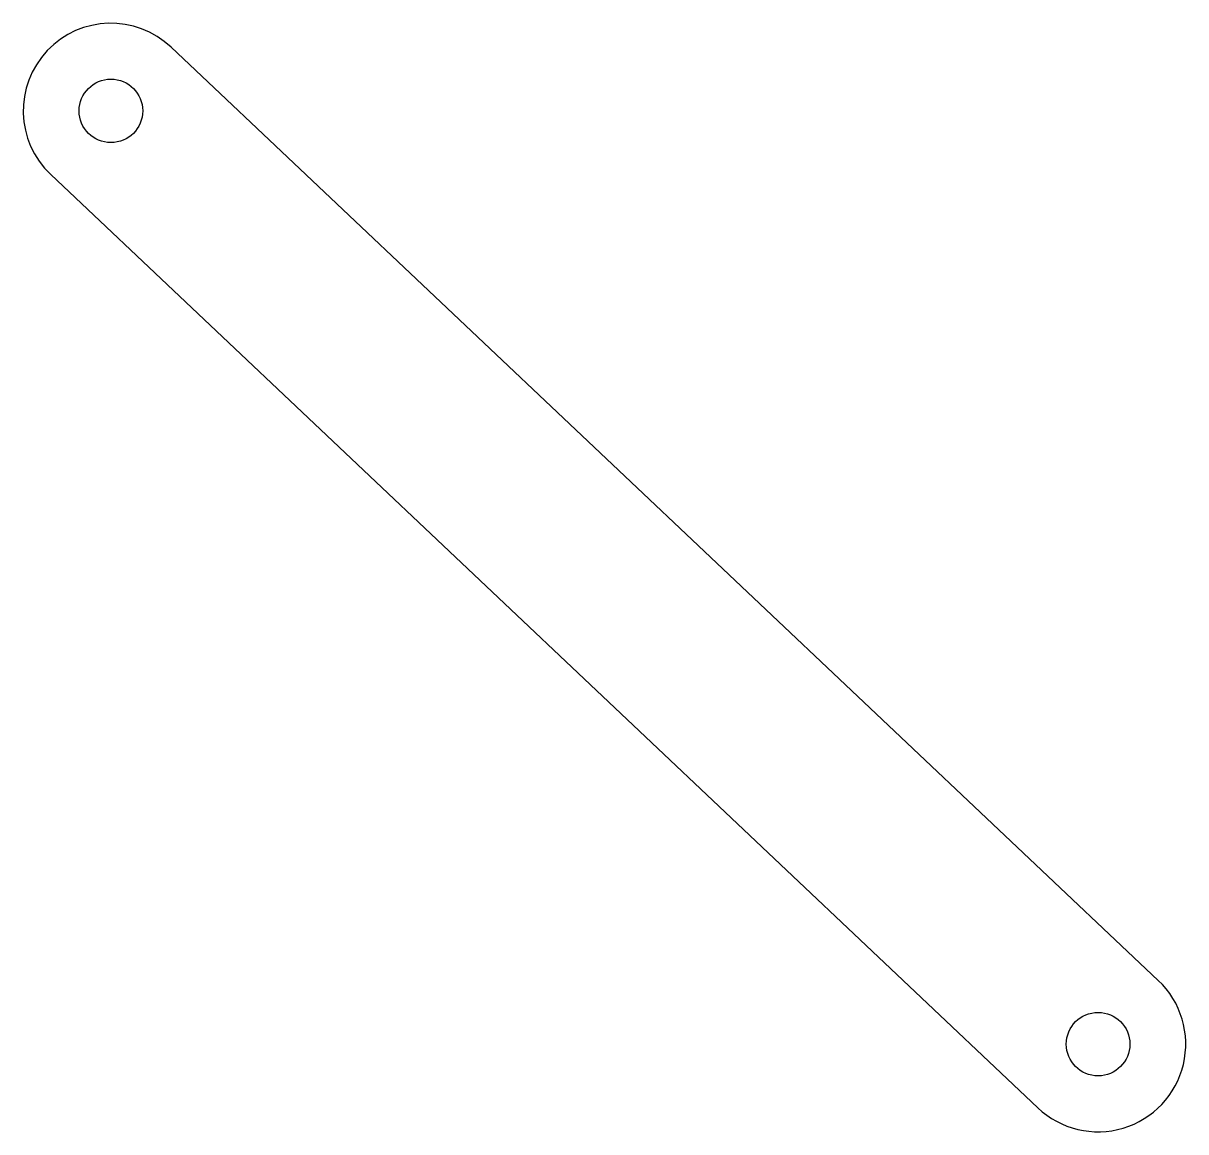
# Model space of a CAD drawing. Extents: x -4 to 49, y -38.6 to 12.
import ezdxf

# ---------------------------------------------------------------- set-up
doc = ezdxf.new("R2010")
doc.units = 0
doc.layers.add('Shape2DView033', color=7, linetype='CONTINUOUS')

msp = doc.modelspace()

# ---------------------------------------------------------------- linework, layer by layer
at = {"layer": 'Shape2DView033'}
for p, q in [((2.74835, 10.9063), (47.796, -31.6931)), ((-2.74835, 5.0937), (42.2993, -37.5057))]:
    msp.add_line(p, q, dxfattribs=at)
for centre in [(0, 8), (45.0477, -34.5994)]:
    msp.add_circle(centre, 1.45, dxfattribs=at)
for centre, start, end in [((0, 8), 46.6001, -133.4), ((45.0477, -34.5994), -133.4, 46.6001)]:
    msp.add_arc(centre, 4, start, end, dxfattribs=at)

doc.saveas('drawing.dxf')
